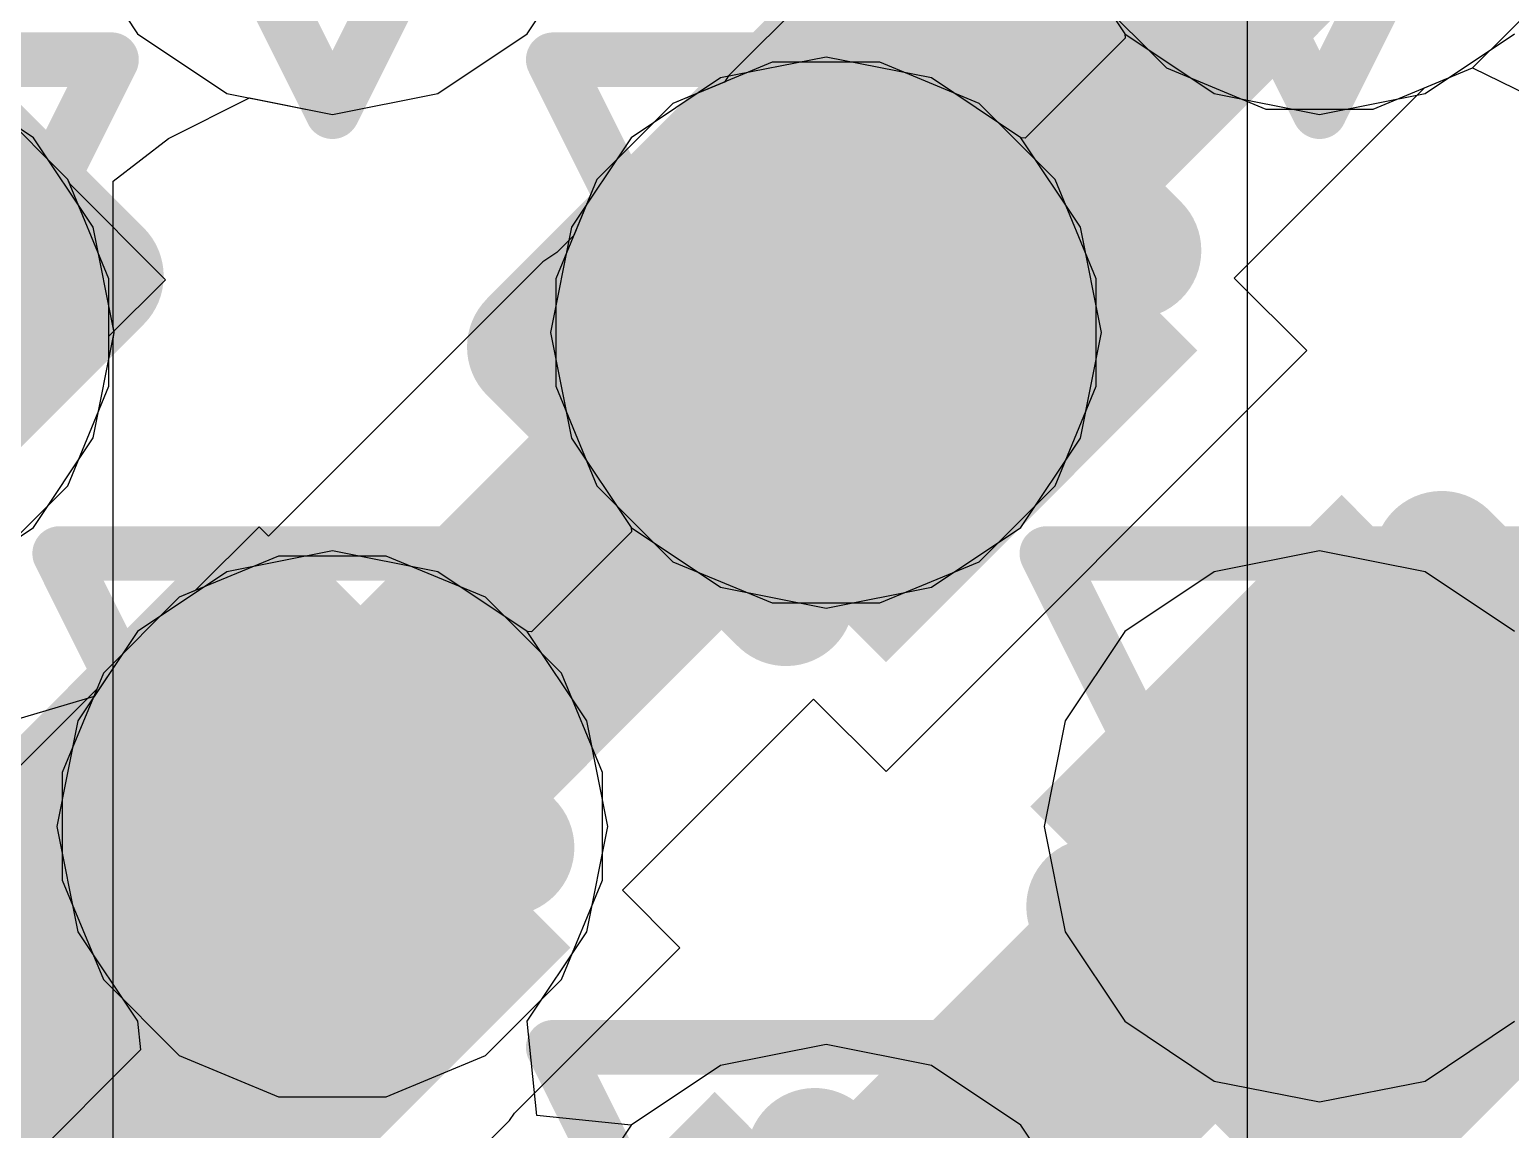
# Model space of a CAD drawing. Header units: inches. Extents: x -6 to 283, y -12 to 154.
# Drawn here: x 57.343 to 58.722, y 6.155 to 7.179 of the extents above; entities that cross this region are included whole.
import ezdxf

# ---------------------------------------------------------------- set-up
doc = ezdxf.new("R2010")
doc.units = ezdxf.units.IN
for name, color, linetype in [('Bottom Layer', 5, 'Continuous'), ('Bottom Overlay', 54, 'Continuous'), ('Bottom Paste', 16, 'Continuous'), ('Bottom Solder', 6, 'Continuous'), ('Drill Drawing', 1, 'Continuous'), ('GND-1', 16, 'Continuous'), ('GND-2', 90, 'Continuous'), ('GND-3', 216, 'Continuous'), ('GND-4', 54, 'Continuous'), ('PWR-1', 156, 'Continuous'), ('PWR-2', 130, 'Continuous'), ('Signal L1', 76, 'Continuous'), ('Signal L2', 6, 'Continuous'), ('Top Layer', 1, 'Continuous'), ('Top Paste', 8, 'Continuous'), ('Top Solder', 216, 'Continuous'), ('Via Holes', 16, 'Continuous')]:
    doc.layers.add(name, color=color, linetype=linetype)

# ---------------------------------------------------------------- blocks, each defined once
blk = doc.blocks.new('BGA_565_15_5_14_4__57')
at = {"layer": 'Top Layer'}
h = blk.add_hatch(color=1, dxfattribs=at)
edge = h.paths.add_edge_path()
edge.add_arc((-1.625, 4.225), 0.125, 0, 360)
h = blk.add_hatch(color=1, dxfattribs=at)
edge = h.paths.add_edge_path()
edge.add_arc((-1.625, 3.575), 0.125, 0, 360)
h = blk.add_hatch(color=1, dxfattribs=at)
edge = h.paths.add_edge_path()
edge.add_arc((-0.975, 3.575), 0.125, 0, 360)
at = {"layer": 'Top Paste'}
h = blk.add_hatch(color=8, dxfattribs=at)
edge = h.paths.add_edge_path()
edge.add_arc((-1.625, 4.225), 0.125, 0, 360)
h = blk.add_hatch(color=8, dxfattribs=at)
edge = h.paths.add_edge_path()
edge.add_arc((-1.625, 3.575), 0.125, 0, 360)
h = blk.add_hatch(color=8, dxfattribs=at)
edge = h.paths.add_edge_path()
edge.add_arc((-0.975, 3.575), 0.125, 0, 360)
at = {"layer": 'Top Solder'}
h = blk.add_hatch(color=216, dxfattribs=at)
edge = h.paths.add_edge_path()
edge.add_arc((-1.625, 4.225), 0.175, 0, 360)
h = blk.add_hatch(color=216, dxfattribs=at)
edge = h.paths.add_edge_path()
edge.add_arc((-1.625, 3.575), 0.175, 0, 360)
h = blk.add_hatch(color=216, dxfattribs=at)
edge = h.paths.add_edge_path()
edge.add_arc((-0.975, 3.575), 0.175, 0, 360)
blk = doc.blocks.new('CAP_0201_B_372')
at = {"layer": 'Bottom Layer'}
for points in [[(-0.45, 0.15), (-0.15, 0.15), (-0.15, -0.15), (-0.45, -0.15)], [(0.15, 0.15), (0.45, 0.15), (0.45, -0.15), (0.15, -0.15)]]:
    blk.add_hatch(color=5, dxfattribs=at).paths.add_polyline_path(points)
at = {"layer": 'Bottom Paste'}
for points in [[(-0.45, 0.15), (-0.15, 0.15), (-0.15, -0.15), (-0.45, -0.15)], [(0.15, 0.15), (0.45, 0.15), (0.45, -0.15), (0.15, -0.15)]]:
    blk.add_hatch(color=16, dxfattribs=at).paths.add_polyline_path(points)
at = {"layer": 'Bottom Solder'}
for points in [[(-0.505, 0.205), (-0.095, 0.205), (-0.095, -0.205), (-0.505, -0.205)], [(0.095, 0.205), (0.505, 0.205), (0.505, -0.205), (0.095, -0.205)]]:
    blk.add_hatch(color=6, dxfattribs=at).paths.add_polyline_path(points)
at = {"layer": 'Bottom Overlay'}
for points in [[(-0.5334, 0.2286, 0.127, 0.127, 0), (-0.2032, 0.2286, 0.127, 0.127, 0)], [(-0.5334, 0.2286, 0.127, 0.127, 0), (-0.5334, -0.2286, 0.127, 0.127, 0)], [(0.2032, 0.2286, 0.127, 0.127, 0), (0.5334, 0.2286, 0.127, 0.127, 0)], [(0.5334, 0.2286, 0.127, 0.127, 0), (0.5334, -0.2286, 0.127, 0.127, 0)], [(-0.5334, -0.2286, 0.127, 0.127, 0), (-0.2032, -0.2286, 0.127, 0.127, 0)], [(0.2032, -0.2286, 0.127, 0.127, 0), (0.5334, -0.2286, 0.127, 0.127, 0)]]:
    blk.add_lwpolyline(points, format="xyseb", dxfattribs=at)
for points in [[(-0.5651, 0.2286, 0.0635, 0.0635, 1), (-0.5016, 0.2286, 0.0635, 0.0635, 1)], [(-0.5651, 0.2286, 0.0635, 0.0635, 1), (-0.5016, 0.2286, 0.0635, 0.0635, 1)], [(-0.2349, 0.2286, 0.0635, 0.0635, 1), (-0.1714, 0.2286, 0.0635, 0.0635, 1)], [(0.1714, 0.2286, 0.0635, 0.0635, 1), (0.2349, 0.2286, 0.0635, 0.0635, 1)], [(0.5016, 0.2286, 0.0635, 0.0635, 1), (0.5651, 0.2286, 0.0635, 0.0635, 1)], [(0.5016, 0.2286, 0.0635, 0.0635, 1), (0.5651, 0.2286, 0.0635, 0.0635, 1)], [(-0.5651, -0.2286, 0.0635, 0.0635, 1), (-0.5016, -0.2286, 0.0635, 0.0635, 1)], [(-0.5651, -0.2286, 0.0635, 0.0635, 1), (-0.5016, -0.2286, 0.0635, 0.0635, 1)], [(-0.2349, -0.2286, 0.0635, 0.0635, 1), (-0.1714, -0.2286, 0.0635, 0.0635, 1)], [(0.1714, -0.2286, 0.0635, 0.0635, 1), (0.2349, -0.2286, 0.0635, 0.0635, 1)], [(0.5016, -0.2286, 0.0635, 0.0635, 1), (0.5651, -0.2286, 0.0635, 0.0635, 1)], [(0.5016, -0.2286, 0.0635, 0.0635, 1), (0.5651, -0.2286, 0.0635, 0.0635, 1)]]:
    blk.add_lwpolyline(points, format="xyseb", close=True, dxfattribs=at)
blk = doc.blocks.new('CAP_0201_B_373')
at = {"layer": 'Bottom Layer'}
for points in [[(-0.45, 0.15), (-0.15, 0.15), (-0.15, -0.15), (-0.45, -0.15)], [(0.15, 0.15), (0.45, 0.15), (0.45, -0.15), (0.15, -0.15)]]:
    blk.add_hatch(color=5, dxfattribs=at).paths.add_polyline_path(points)
at = {"layer": 'Bottom Paste'}
for points in [[(-0.45, 0.15), (-0.15, 0.15), (-0.15, -0.15), (-0.45, -0.15)], [(0.15, 0.15), (0.45, 0.15), (0.45, -0.15), (0.15, -0.15)]]:
    blk.add_hatch(color=16, dxfattribs=at).paths.add_polyline_path(points)
at = {"layer": 'Bottom Solder'}
for points in [[(-0.505, 0.205), (-0.095, 0.205), (-0.095, -0.205), (-0.505, -0.205)], [(0.095, 0.205), (0.505, 0.205), (0.505, -0.205), (0.095, -0.205)]]:
    blk.add_hatch(color=6, dxfattribs=at).paths.add_polyline_path(points)
at = {"layer": 'Bottom Overlay'}
for points in [[(-0.2032, 0.2286, 0.127, 0.127, 0), (-0.5334, 0.2286, 0.127, 0.127, 0)], [(-0.5334, 0.2286, 0.127, 0.127, 0), (-0.5334, -0.2286, 0.127, 0.127, 0)], [(0.5334, 0.2286, 0.127, 0.127, 0), (0.2032, 0.2286, 0.127, 0.127, 0)], [(0.5334, 0.2286, 0.127, 0.127, 0), (0.5334, -0.2286, 0.127, 0.127, 0)], [(-0.2032, -0.2286, 0.127, 0.127, 0), (-0.5334, -0.2286, 0.127, 0.127, 0)], [(0.5334, -0.2286, 0.127, 0.127, 0), (0.2032, -0.2286, 0.127, 0.127, 0)]]:
    blk.add_lwpolyline(points, format="xyseb", dxfattribs=at)
for points in [[(-0.5651, 0.2286, 0.0635, 0.0635, 1), (-0.5016, 0.2286, 0.0635, 0.0635, 1)], [(-0.5651, 0.2286, 0.0635, 0.0635, 1), (-0.5016, 0.2286, 0.0635, 0.0635, 1)], [(-0.2349, 0.2286, 0.0635, 0.0635, 1), (-0.1714, 0.2286, 0.0635, 0.0635, 1)], [(0.1714, 0.2286, 0.0635, 0.0635, 1), (0.2349, 0.2286, 0.0635, 0.0635, 1)], [(0.5016, 0.2286, 0.0635, 0.0635, 1), (0.5651, 0.2286, 0.0635, 0.0635, 1)], [(0.5016, 0.2286, 0.0635, 0.0635, 1), (0.5651, 0.2286, 0.0635, 0.0635, 1)], [(-0.5651, -0.2286, 0.0635, 0.0635, 1), (-0.5016, -0.2286, 0.0635, 0.0635, 1)], [(-0.5651, -0.2286, 0.0635, 0.0635, 1), (-0.5016, -0.2286, 0.0635, 0.0635, 1)], [(-0.2349, -0.2286, 0.0635, 0.0635, 1), (-0.1714, -0.2286, 0.0635, 0.0635, 1)], [(0.1714, -0.2286, 0.0635, 0.0635, 1), (0.2349, -0.2286, 0.0635, 0.0635, 1)], [(0.5016, -0.2286, 0.0635, 0.0635, 1), (0.5651, -0.2286, 0.0635, 0.0635, 1)], [(0.5016, -0.2286, 0.0635, 0.0635, 1), (0.5651, -0.2286, 0.0635, 0.0635, 1)]]:
    blk.add_lwpolyline(points, format="xyseb", close=True, dxfattribs=at)
blk = doc.blocks.new('CAP_0201_B_375')
at = {"layer": 'Bottom Layer'}
for points in [[(-0.45, 0.15), (-0.15, 0.15), (-0.15, -0.15), (-0.45, -0.15)], [(0.15, 0.15), (0.45, 0.15), (0.45, -0.15), (0.15, -0.15)]]:
    blk.add_hatch(color=5, dxfattribs=at).paths.add_polyline_path(points)
at = {"layer": 'Bottom Paste'}
for points in [[(-0.45, 0.15), (-0.15, 0.15), (-0.15, -0.15), (-0.45, -0.15)], [(0.15, 0.15), (0.45, 0.15), (0.45, -0.15), (0.15, -0.15)]]:
    blk.add_hatch(color=16, dxfattribs=at).paths.add_polyline_path(points)
at = {"layer": 'Bottom Solder'}
for points in [[(-0.505, 0.205), (-0.095, 0.205), (-0.095, -0.205), (-0.505, -0.205)], [(0.095, 0.205), (0.505, 0.205), (0.505, -0.205), (0.095, -0.205)]]:
    blk.add_hatch(color=6, dxfattribs=at).paths.add_polyline_path(points)
at = {"layer": 'Bottom Overlay'}
for points in [[(-0.2032, 0.2286, 0.127, 0.127, 0), (-0.5334, 0.2286, 0.127, 0.127, 0)], [(-0.5334, 0.2286, 0.127, 0.127, 0), (-0.5334, -0.2286, 0.127, 0.127, 0)], [(0.5334, 0.2286, 0.127, 0.127, 0), (0.2032, 0.2286, 0.127, 0.127, 0)], [(0.5334, 0.2286, 0.127, 0.127, 0), (0.5334, -0.2286, 0.127, 0.127, 0)], [(-0.2032, -0.2286, 0.127, 0.127, 0), (-0.5334, -0.2286, 0.127, 0.127, 0)], [(0.5334, -0.2286, 0.127, 0.127, 0), (0.2032, -0.2286, 0.127, 0.127, 0)]]:
    blk.add_lwpolyline(points, format="xyseb", dxfattribs=at)
for points in [[(-0.5651, 0.2286, 0.0635, 0.0635, 1), (-0.5016, 0.2286, 0.0635, 0.0635, 1)], [(-0.5651, 0.2286, 0.0635, 0.0635, 1), (-0.5016, 0.2286, 0.0635, 0.0635, 1)], [(-0.2349, 0.2286, 0.0635, 0.0635, 1), (-0.1714, 0.2286, 0.0635, 0.0635, 1)], [(0.1714, 0.2286, 0.0635, 0.0635, 1), (0.2349, 0.2286, 0.0635, 0.0635, 1)], [(0.5016, 0.2286, 0.0635, 0.0635, 1), (0.5651, 0.2286, 0.0635, 0.0635, 1)], [(0.5016, 0.2286, 0.0635, 0.0635, 1), (0.5651, 0.2286, 0.0635, 0.0635, 1)], [(-0.5651, -0.2286, 0.0635, 0.0635, 1), (-0.5016, -0.2286, 0.0635, 0.0635, 1)], [(-0.5651, -0.2286, 0.0635, 0.0635, 1), (-0.5016, -0.2286, 0.0635, 0.0635, 1)], [(-0.2349, -0.2286, 0.0635, 0.0635, 1), (-0.1714, -0.2286, 0.0635, 0.0635, 1)], [(0.1714, -0.2286, 0.0635, 0.0635, 1), (0.2349, -0.2286, 0.0635, 0.0635, 1)], [(0.5016, -0.2286, 0.0635, 0.0635, 1), (0.5651, -0.2286, 0.0635, 0.0635, 1)], [(0.5016, -0.2286, 0.0635, 0.0635, 1), (0.5651, -0.2286, 0.0635, 0.0635, 1)]]:
    blk.add_lwpolyline(points, format="xyseb", close=True, dxfattribs=at)

msp = doc.modelspace()

# ---------------------------------------------------------------- hatches: boundary and pattern name
at = {"layer": 'Bottom Layer'}
h = msp.add_hatch(color=5, dxfattribs=at)
edge = h.paths.add_edge_path()
edge.add_arc((58.0848, 6.8971), 0.15, 0, 360)
h = msp.add_hatch(color=5, dxfattribs=at)
edge = h.paths.add_edge_path()
edge.add_arc((57.6252, 6.4375), 0.15, 0, 360)
h = msp.add_hatch(color=5, dxfattribs=at)
edge = h.paths.add_edge_path()
edge.add_arc((58.5444, 6.4375), 0.15, 0, 360)
at = {"layer": 'GND-1'}
h = msp.add_hatch(color=16, dxfattribs=at)
edge = h.paths.add_edge_path()
edge.add_arc((58.0848, 6.8971), 0.15, 0, 360)
h = msp.add_hatch(color=16, dxfattribs=at)
edge = h.paths.add_edge_path()
edge.add_arc((57.6252, 6.4375), 0.15, 0, 360)
h = msp.add_hatch(color=16, dxfattribs=at)
edge = h.paths.add_edge_path()
edge.add_arc((58.5444, 6.4375), 0.15, 0, 360)
at = {"layer": 'GND-2'}
h = msp.add_hatch(color=90, dxfattribs=at)
edge = h.paths.add_edge_path()
edge.add_arc((58.0848, 6.8971), 0.15, 0, 360)
h = msp.add_hatch(color=90, dxfattribs=at)
edge = h.paths.add_edge_path()
edge.add_arc((57.6252, 6.4375), 0.15, 0, 360)
h = msp.add_hatch(color=90, dxfattribs=at)
edge = h.paths.add_edge_path()
edge.add_arc((58.5444, 6.4375), 0.15, 0, 360)
at = {"layer": 'GND-3'}
h = msp.add_hatch(color=216, dxfattribs=at)
edge = h.paths.add_edge_path()
edge.add_arc((58.0848, 6.8971), 0.15, 0, 360)
h = msp.add_hatch(color=216, dxfattribs=at)
edge = h.paths.add_edge_path()
edge.add_arc((57.6252, 6.4375), 0.15, 0, 360)
h = msp.add_hatch(color=216, dxfattribs=at)
edge = h.paths.add_edge_path()
edge.add_arc((58.5444, 6.4375), 0.15, 0, 360)
at = {"layer": 'GND-4'}
h = msp.add_hatch(color=54, dxfattribs=at)
edge = h.paths.add_edge_path()
edge.add_arc((58.0848, 6.8971), 0.15, 0, 360)
h = msp.add_hatch(color=54, dxfattribs=at)
edge = h.paths.add_edge_path()
edge.add_arc((57.6252, 6.4375), 0.15, 0, 360)
h = msp.add_hatch(color=54, dxfattribs=at)
edge = h.paths.add_edge_path()
edge.add_arc((58.5444, 6.4375), 0.15, 0, 360)
at = {"layer": 'PWR-1'}
h = msp.add_hatch(color=156, dxfattribs=at)
edge = h.paths.add_edge_path()
edge.add_arc((58.0848, 6.8971), 0.15, 0, 360)
h = msp.add_hatch(color=156, dxfattribs=at)
edge = h.paths.add_edge_path()
edge.add_arc((57.6252, 6.4375), 0.15, 0, 360)
h = msp.add_hatch(color=156, dxfattribs=at)
edge = h.paths.add_edge_path()
edge.add_arc((58.5444, 6.4375), 0.15, 0, 360)
at = {"layer": 'PWR-2'}
h = msp.add_hatch(color=130, dxfattribs=at)
edge = h.paths.add_edge_path()
edge.add_arc((58.0848, 6.8971), 0.15, 0, 360)
h = msp.add_hatch(color=130, dxfattribs=at)
edge = h.paths.add_edge_path()
edge.add_arc((57.6252, 6.4375), 0.15, 0, 360)
h = msp.add_hatch(color=130, dxfattribs=at)
edge = h.paths.add_edge_path()
edge.add_arc((58.5444, 6.4375), 0.15, 0, 360)
at = {"layer": 'Signal L1'}
h = msp.add_hatch(color=76, dxfattribs=at)
edge = h.paths.add_edge_path()
edge.add_arc((58.0848, 6.8971), 0.15, 0, 360)
h = msp.add_hatch(color=76, dxfattribs=at)
edge = h.paths.add_edge_path()
edge.add_arc((57.6252, 6.4375), 0.15, 0, 360)
h = msp.add_hatch(color=76, dxfattribs=at)
edge = h.paths.add_edge_path()
edge.add_arc((58.5444, 6.4375), 0.15, 0, 360)
at = {"layer": 'Signal L2'}
h = msp.add_hatch(color=6, dxfattribs=at)
edge = h.paths.add_edge_path()
edge.add_arc((58.0848, 6.8971), 0.15, 0, 360)
h = msp.add_hatch(color=6, dxfattribs=at)
edge = h.paths.add_edge_path()
edge.add_arc((57.6252, 6.4375), 0.15, 0, 360)
h = msp.add_hatch(color=6, dxfattribs=at)
edge = h.paths.add_edge_path()
edge.add_arc((58.5444, 6.4375), 0.15, 0, 360)
at = {"layer": 'Top Layer'}
h = msp.add_hatch(color=1, dxfattribs=at)
edge = h.paths.add_edge_path()
edge.add_arc((58.0848, 6.8971), 0.15, 0, 360)
h = msp.add_hatch(color=1, dxfattribs=at)
edge = h.paths.add_edge_path()
edge.add_arc((57.6252, 6.4375), 0.15, 0, 360)
h = msp.add_hatch(color=1, dxfattribs=at)
edge = h.paths.add_edge_path()
edge.add_arc((58.5444, 6.4375), 0.15, 0, 360)
at = {"layer": 'Via Holes'}
h = msp.add_hatch(color=7, dxfattribs=at)
edge = h.paths.add_edge_path()
edge.add_arc((58.0848, 6.8971), 0.075, 0, 360)
h = msp.add_hatch(color=7, dxfattribs=at)
edge = h.paths.add_edge_path()
edge.add_arc((57.6252, 6.4375), 0.075, 0, 360)
h = msp.add_hatch(color=7, dxfattribs=at)
edge = h.paths.add_edge_path()
edge.add_arc((58.5444, 6.4375), 0.075, 0, 360)

# ---------------------------------------------------------------- linework, layer by layer
at = {"layer": 'Bottom Layer'}
for p, q in [((58.1694, 7.3113), (57.994, 7.136)), ((58.6422, 7.1249), (58.6869, 7.1434)), ((58.6869, 7.1434), (58.7713, 7.1021)), ((57.9902, 7.1303), (57.9423, 7.1104)), ((57.994, 7.136), (57.9902, 7.1303)), ((58.465, 6.9477), (58.6422, 7.1249)), ((57.3788, 7.0396), (57.3081, 7.1104)), ((57.9423, 7.1104), (57.8715, 7.0396)), ((57.3806, 7.0354), (57.3788, 7.0396)), ((57.4697, 6.9463), (57.3806, 7.0354)), ((57.8715, 7.0396), (57.8499, 6.9876)), ((57.8499, 6.9876), (57.834, 6.9717)), ((57.834, 6.9717), (57.8211, 6.9631)), ((57.8211, 6.9631), (57.5657, 6.7076)), ((57.4171, 6.8937), (57.4697, 6.9463)), ((58.5324, 6.8803), (58.465, 6.9477)), ((57.4171, 6.8471), (57.4171, 6.8937)), ((58.1407, 6.4886), (58.5324, 6.8803)), ((57.3788, 6.7546), (57.4171, 6.8471)), ((57.3081, 6.6838), (57.3788, 6.7546)), ((57.5569, 6.7164), (57.4975, 6.6569)), ((57.5657, 6.7076), (57.5569, 6.7164)), ((57.4826, 6.6508), (57.4119, 6.58)), ((57.4975, 6.6569), (57.4826, 6.6508)), ((57.4119, 6.58), (57.4057, 6.5652)), ((57.4057, 6.5652), (57.1652, 6.3246)), ((57.8953, 6.378), (58.0733, 6.556)), ((58.0733, 6.556), (58.1407, 6.4886)), ((57.9486, 6.3246), (57.8953, 6.378)), ((57.7947, 6.1707), (57.9486, 6.3246)), ((57.7653, 6.1389), (57.79, 6.1637)), ((57.79, 6.1637), (57.7947, 6.1707))]:
    msp.add_line(p, q, dxfattribs=at)
for points in [[(58.1589, 6.9712, 0.2032, 0.2032, 0), (59.004, 7.8164, 0.2032, 0.2032, 0)], [(58.1589, 6.8622, 0.2032, 0.2032, 0), (58.1589, 6.9712, 0.2032, 0.2032, 0)], [(57.9902, 6.7983, 0.2032, 0.2032, 0), (58.0869, 6.895, 0.2032, 0.2032, 0)], [(57.6252, 6.4375, 0.2032, 0.2032, 0), (57.986, 6.7983, 0.2032, 0.2032, 0)], [(57.986, 6.7983, 0.2032, 0.2032, 0), (57.9902, 6.7983, 0.2032, 0.2032, 0)], [(57.6004, 6.3038, 0.2032, 0.2032, 0), (57.6252, 6.3285, 0.2032, 0.2032, 0)]]:
    msp.add_lwpolyline(points, format="xyseb", dxfattribs=at)
for points in [[(58.1081, 6.9712, 0.1016, 0.1016, 1), (58.2097, 6.9712, 0.1016, 0.1016, 1)], [(58.1081, 6.9712, 0.1016, 0.1016, 1), (58.2097, 6.9712, 0.1016, 0.1016, 1)], [(58.0361, 6.895, 0.1016, 0.1016, 1), (58.1377, 6.895, 0.1016, 0.1016, 1)], [(58.1081, 6.8622, 0.1016, 0.1016, 1), (58.2097, 6.8622, 0.1016, 0.1016, 1)], [(57.9352, 6.7983, 0.1016, 0.1016, 1), (58.0368, 6.7983, 0.1016, 0.1016, 1)], [(57.9352, 6.7983, 0.1016, 0.1016, 1), (58.0368, 6.7983, 0.1016, 0.1016, 1)], [(57.9394, 6.7983, 0.1016, 0.1016, 1), (58.041, 6.7983, 0.1016, 0.1016, 1)], [(57.9394, 6.7983, 0.1016, 0.1016, 1), (58.041, 6.7983, 0.1016, 0.1016, 1)], [(57.5744, 6.4375, 0.1016, 0.1016, 1), (57.676, 6.4375, 0.1016, 0.1016, 1)], [(57.5744, 6.3285, 0.1016, 0.1016, 1), (57.676, 6.3285, 0.1016, 0.1016, 1)], [(57.5496, 6.3038, 0.1016, 0.1016, 1), (57.6512, 6.3038, 0.1016, 0.1016, 1)]]:
    msp.add_lwpolyline(points, format="xyseb", close=True, dxfattribs=at)
at = {"layer": 'Drill Drawing'}
for points in [[(57.3712, 7.6107, 0.0508, 0.0508, 0), (57.6252, 7.1027, 0.0508, 0.0508, 0)], [(57.6252, 7.1027, 0.0508, 0.0508, 0), (57.8792, 7.6107, 0.0508, 0.0508, 0)], [(58.2904, 7.6107, 0.0508, 0.0508, 0), (58.5444, 7.1027, 0.0508, 0.0508, 0)], [(58.5444, 7.1027, 0.0508, 0.0508, 0), (58.7984, 7.6107, 0.0508, 0.0508, 0)], [(56.9115, 7.1511, 0.0508, 0.0508, 0), (57.4195, 7.1511, 0.0508, 0.0508, 0)], [(57.1655, 6.6431, 0.0508, 0.0508, 0), (57.4195, 7.1511, 0.0508, 0.0508, 0)], [(57.8308, 7.1511, 0.0508, 0.0508, 0), (58.3388, 7.1511, 0.0508, 0.0508, 0)], [(57.8308, 7.1511, 0.0508, 0.0508, 0), (58.0848, 6.6431, 0.0508, 0.0508, 0)], [(58.0848, 6.6431, 0.0508, 0.0508, 0), (58.3388, 7.1511, 0.0508, 0.0508, 0)], [(57.3712, 6.6915, 0.0508, 0.0508, 0), (57.8792, 6.6915, 0.0508, 0.0508, 0)], [(57.3712, 6.6915, 0.0508, 0.0508, 0), (57.6252, 6.1835, 0.0508, 0.0508, 0)], [(57.6252, 6.1835, 0.0508, 0.0508, 0), (57.8792, 6.6915, 0.0508, 0.0508, 0)], [(58.2904, 6.6915, 0.0508, 0.0508, 0), (58.7984, 6.6915, 0.0508, 0.0508, 0)], [(58.2904, 6.6915, 0.0508, 0.0508, 0), (58.5444, 6.1835, 0.0508, 0.0508, 0)], [(58.5444, 6.1835, 0.0508, 0.0508, 0), (58.7984, 6.6915, 0.0508, 0.0508, 0)], [(57.8308, 6.2319, 0.0508, 0.0508, 0), (58.3388, 6.2319, 0.0508, 0.0508, 0)], [(57.8308, 6.2319, 0.0508, 0.0508, 0), (58.0848, 5.7239, 0.0508, 0.0508, 0)], [(58.0848, 5.7239, 0.0508, 0.0508, 0), (58.3388, 6.2319, 0.0508, 0.0508, 0)]]:
    msp.add_lwpolyline(points, format="xyseb", dxfattribs=at)
for points in [[(57.4068, 7.1511, 0.0254, 0.0254, 1), (57.4322, 7.1511, 0.0254, 0.0254, 1)], [(57.4068, 7.1511, 0.0254, 0.0254, 1), (57.4322, 7.1511, 0.0254, 0.0254, 1)], [(57.8181, 7.1511, 0.0254, 0.0254, 1), (57.8435, 7.1511, 0.0254, 0.0254, 1)], [(57.8181, 7.1511, 0.0254, 0.0254, 1), (57.8435, 7.1511, 0.0254, 0.0254, 1)], [(58.3261, 7.1511, 0.0254, 0.0254, 1), (58.3515, 7.1511, 0.0254, 0.0254, 1)], [(58.3261, 7.1511, 0.0254, 0.0254, 1), (58.3515, 7.1511, 0.0254, 0.0254, 1)], [(57.6125, 7.1027, 0.0254, 0.0254, 1), (57.6379, 7.1027, 0.0254, 0.0254, 1)], [(57.6125, 7.1027, 0.0254, 0.0254, 1), (57.6379, 7.1027, 0.0254, 0.0254, 1)], [(58.5317, 7.1027, 0.0254, 0.0254, 1), (58.5571, 7.1027, 0.0254, 0.0254, 1)], [(58.5317, 7.1027, 0.0254, 0.0254, 1), (58.5571, 7.1027, 0.0254, 0.0254, 1)], [(57.3585, 6.6915, 0.0254, 0.0254, 1), (57.3839, 6.6915, 0.0254, 0.0254, 1)], [(57.3585, 6.6915, 0.0254, 0.0254, 1), (57.3839, 6.6915, 0.0254, 0.0254, 1)], [(57.8665, 6.6915, 0.0254, 0.0254, 1), (57.8919, 6.6915, 0.0254, 0.0254, 1)], [(57.8665, 6.6915, 0.0254, 0.0254, 1), (57.8919, 6.6915, 0.0254, 0.0254, 1)], [(58.2777, 6.6915, 0.0254, 0.0254, 1), (58.3031, 6.6915, 0.0254, 0.0254, 1)], [(58.2777, 6.6915, 0.0254, 0.0254, 1), (58.3031, 6.6915, 0.0254, 0.0254, 1)], [(58.0721, 6.6431, 0.0254, 0.0254, 1), (58.0975, 6.6431, 0.0254, 0.0254, 1)], [(58.0721, 6.6431, 0.0254, 0.0254, 1), (58.0975, 6.6431, 0.0254, 0.0254, 1)], [(57.8181, 6.2319, 0.0254, 0.0254, 1), (57.8435, 6.2319, 0.0254, 0.0254, 1)], [(57.8181, 6.2319, 0.0254, 0.0254, 1), (57.8435, 6.2319, 0.0254, 0.0254, 1)], [(58.3261, 6.2319, 0.0254, 0.0254, 1), (58.3515, 6.2319, 0.0254, 0.0254, 1)], [(58.3261, 6.2319, 0.0254, 0.0254, 1), (58.3515, 6.2319, 0.0254, 0.0254, 1)], [(57.6125, 6.1835, 0.0254, 0.0254, 1), (57.6379, 6.1835, 0.0254, 0.0254, 1)], [(57.6125, 6.1835, 0.0254, 0.0254, 1), (57.6379, 6.1835, 0.0254, 0.0254, 1)], [(58.5317, 6.1835, 0.0254, 0.0254, 1), (58.5571, 6.1835, 0.0254, 0.0254, 1)], [(58.5317, 6.1835, 0.0254, 0.0254, 1), (58.5571, 6.1835, 0.0254, 0.0254, 1)]]:
    msp.add_lwpolyline(points, format="xyseb", close=True, dxfattribs=at)
at = {"layer": 'GND-1'}
for p, q in [((58.3311, 7.2142), (58.4019, 7.1434)), ((58.6869, 7.1434), (58.7577, 7.2142)), ((58.0347, 7.1487), (57.9423, 7.1104)), ((58.1348, 7.1487), (58.0347, 7.1487)), ((58.2273, 7.1104), (58.1348, 7.1487)), ((58.4019, 7.1434), (58.4943, 7.1051)), ((58.5944, 7.1051), (58.6869, 7.1434)), ((57.3788, 7.0396), (57.3081, 7.1104)), ((57.9423, 7.1104), (57.8715, 7.0396)), ((58.2981, 7.0396), (58.2273, 7.1104)), ((58.4943, 7.1051), (58.5944, 7.1051)), ((57.4171, 6.9472), (57.3788, 7.0396)), ((57.8715, 7.0396), (57.8332, 6.9472)), ((58.3364, 6.9472), (58.2981, 7.0396)), ((57.4171, 6.8471), (57.4171, 6.9472)), ((57.8332, 6.9472), (57.8332, 6.8471)), ((58.3364, 6.8471), (58.3364, 6.9472)), ((57.3788, 6.7546), (57.4171, 6.8471)), ((57.8332, 6.8471), (57.8715, 6.7546)), ((58.2981, 6.7546), (58.3364, 6.8471)), ((57.3081, 6.6838), (57.3788, 6.7546)), ((57.8715, 6.7546), (57.9423, 6.6838)), ((58.2273, 6.6838), (58.2981, 6.7546)), ((57.5751, 6.6891), (57.4826, 6.6508)), ((57.6752, 6.6891), (57.5751, 6.6891)), ((57.7677, 6.6508), (57.6752, 6.6891)), ((57.9423, 6.6838), (58.0347, 6.6455)), ((58.1348, 6.6455), (58.2273, 6.6838)), ((57.4826, 6.6508), (57.4119, 6.58)), ((57.8385, 6.58), (57.7677, 6.6508)), ((58.0347, 6.6455), (58.1348, 6.6455)), ((57.4119, 6.58), (57.3736, 6.4875)), ((57.8768, 6.4875), (57.8385, 6.58)), ((57.3736, 6.4875), (57.3736, 6.3875)), ((57.8768, 6.3875), (57.8768, 6.4875)), ((57.3736, 6.3875), (57.4119, 6.295)), ((57.8385, 6.295), (57.8768, 6.3875)), ((57.4119, 6.295), (57.4826, 6.2242)), ((57.7677, 6.2242), (57.8385, 6.295)), ((57.4826, 6.2242), (57.5751, 6.1859)), ((57.6752, 6.1859), (57.7677, 6.2242)), ((57.5751, 6.1859), (57.6752, 6.1859))]:
    msp.add_line(p, q, dxfattribs=at)
at = {"layer": 'GND-2'}
for p, q in [((58.3311, 7.2142), (58.4019, 7.1434)), ((58.6869, 7.1434), (58.7577, 7.2142)), ((58.0347, 7.1487), (57.9423, 7.1104)), ((58.1348, 7.1487), (58.0347, 7.1487)), ((58.2273, 7.1104), (58.1348, 7.1487)), ((58.4019, 7.1434), (58.4943, 7.1051)), ((58.5944, 7.1051), (58.6869, 7.1434)), ((57.3788, 7.0396), (57.3081, 7.1104)), ((57.9423, 7.1104), (57.8715, 7.0396)), ((58.2981, 7.0396), (58.2273, 7.1104)), ((58.4943, 7.1051), (58.5944, 7.1051)), ((57.4171, 6.9472), (57.3788, 7.0396)), ((57.8715, 7.0396), (57.8332, 6.9472)), ((58.3364, 6.9472), (58.2981, 7.0396)), ((57.4171, 6.8471), (57.4171, 6.9472)), ((57.8332, 6.9472), (57.8332, 6.8471)), ((58.3364, 6.8471), (58.3364, 6.9472)), ((57.3788, 6.7546), (57.4171, 6.8471)), ((57.8332, 6.8471), (57.8715, 6.7546)), ((58.2981, 6.7546), (58.3364, 6.8471)), ((57.3081, 6.6838), (57.3788, 6.7546)), ((57.8715, 6.7546), (57.9423, 6.6838)), ((58.2273, 6.6838), (58.2981, 6.7546)), ((57.5751, 6.6891), (57.4826, 6.6508)), ((57.6752, 6.6891), (57.5751, 6.6891)), ((57.7677, 6.6508), (57.6752, 6.6891)), ((57.9423, 6.6838), (58.0347, 6.6455)), ((58.1348, 6.6455), (58.2273, 6.6838)), ((57.4826, 6.6508), (57.4119, 6.58)), ((57.8385, 6.58), (57.7677, 6.6508)), ((58.0347, 6.6455), (58.1348, 6.6455)), ((57.4119, 6.58), (57.3736, 6.4875)), ((57.8768, 6.4875), (57.8385, 6.58)), ((57.3736, 6.4875), (57.3736, 6.3875)), ((57.8768, 6.3875), (57.8768, 6.4875)), ((57.3736, 6.3875), (57.4119, 6.295)), ((57.8385, 6.295), (57.8768, 6.3875)), ((57.4119, 6.295), (57.4826, 6.2242)), ((57.7677, 6.2242), (57.8385, 6.295)), ((57.4826, 6.2242), (57.5751, 6.1859)), ((57.6752, 6.1859), (57.7677, 6.2242)), ((57.5751, 6.1859), (57.6752, 6.1859))]:
    msp.add_line(p, q, dxfattribs=at)
at = {"layer": 'GND-3'}
for p, q in [((58.3311, 7.2142), (58.4019, 7.1434)), ((58.6869, 7.1434), (58.7577, 7.2142)), ((58.0347, 7.1487), (57.9423, 7.1104)), ((58.1348, 7.1487), (58.0347, 7.1487)), ((58.2273, 7.1104), (58.1348, 7.1487)), ((58.4019, 7.1434), (58.4943, 7.1051)), ((58.5944, 7.1051), (58.6869, 7.1434)), ((57.3788, 7.0396), (57.3081, 7.1104)), ((57.9423, 7.1104), (57.8715, 7.0396)), ((58.2981, 7.0396), (58.2273, 7.1104)), ((58.4943, 7.1051), (58.5944, 7.1051)), ((57.4171, 6.9472), (57.3788, 7.0396)), ((57.8715, 7.0396), (57.8332, 6.9472)), ((58.3364, 6.9472), (58.2981, 7.0396)), ((57.4171, 6.8471), (57.4171, 6.9472)), ((57.8332, 6.9472), (57.8332, 6.8471)), ((58.3364, 6.8471), (58.3364, 6.9472)), ((57.3788, 6.7546), (57.4171, 6.8471)), ((57.8332, 6.8471), (57.8715, 6.7546)), ((58.2981, 6.7546), (58.3364, 6.8471)), ((57.3081, 6.6838), (57.3788, 6.7546)), ((57.8715, 6.7546), (57.9423, 6.6838)), ((58.2273, 6.6838), (58.2981, 6.7546)), ((57.5751, 6.6891), (57.4826, 6.6508)), ((57.6752, 6.6891), (57.5751, 6.6891)), ((57.7677, 6.6508), (57.6752, 6.6891)), ((57.9423, 6.6838), (58.0347, 6.6455)), ((58.1348, 6.6455), (58.2273, 6.6838)), ((57.4826, 6.6508), (57.4119, 6.58)), ((57.8385, 6.58), (57.7677, 6.6508)), ((58.0347, 6.6455), (58.1348, 6.6455)), ((57.4119, 6.58), (57.3736, 6.4875)), ((57.8768, 6.4875), (57.8385, 6.58)), ((57.3736, 6.4875), (57.3736, 6.3875)), ((57.8768, 6.3875), (57.8768, 6.4875)), ((57.3736, 6.3875), (57.4119, 6.295)), ((57.8385, 6.295), (57.8768, 6.3875)), ((57.4119, 6.295), (57.4826, 6.2242)), ((57.7677, 6.2242), (57.8385, 6.295)), ((57.4826, 6.2242), (57.5751, 6.1859)), ((57.6752, 6.1859), (57.7677, 6.2242)), ((57.5751, 6.1859), (57.6752, 6.1859))]:
    msp.add_line(p, q, dxfattribs=at)
at = {"layer": 'GND-4'}
for p, q in [((58.3311, 7.2142), (58.4019, 7.1434)), ((58.6869, 7.1434), (58.7577, 7.2142)), ((58.0347, 7.1487), (57.9423, 7.1104)), ((58.1348, 7.1487), (58.0347, 7.1487)), ((58.2273, 7.1104), (58.1348, 7.1487)), ((58.4019, 7.1434), (58.4943, 7.1051)), ((58.5944, 7.1051), (58.6869, 7.1434)), ((57.3788, 7.0396), (57.3081, 7.1104)), ((57.9423, 7.1104), (57.8715, 7.0396)), ((58.2981, 7.0396), (58.2273, 7.1104)), ((58.4943, 7.1051), (58.5944, 7.1051)), ((57.4171, 6.9472), (57.3788, 7.0396)), ((57.8715, 7.0396), (57.8332, 6.9472)), ((58.3364, 6.9472), (58.2981, 7.0396)), ((57.4171, 6.8471), (57.4171, 6.9472)), ((57.8332, 6.9472), (57.8332, 6.8471)), ((58.3364, 6.8471), (58.3364, 6.9472)), ((57.3788, 6.7546), (57.4171, 6.8471)), ((57.8332, 6.8471), (57.8715, 6.7546)), ((58.2981, 6.7546), (58.3364, 6.8471)), ((57.3081, 6.6838), (57.3788, 6.7546)), ((57.8715, 6.7546), (57.9423, 6.6838)), ((58.2273, 6.6838), (58.2981, 6.7546)), ((57.5751, 6.6891), (57.4826, 6.6508)), ((57.6752, 6.6891), (57.5751, 6.6891)), ((57.7677, 6.6508), (57.6752, 6.6891)), ((57.9423, 6.6838), (58.0347, 6.6455)), ((58.1348, 6.6455), (58.2273, 6.6838)), ((57.4826, 6.6508), (57.4119, 6.58)), ((57.8385, 6.58), (57.7677, 6.6508)), ((58.0347, 6.6455), (58.1348, 6.6455)), ((57.4119, 6.58), (57.3736, 6.4875)), ((57.8768, 6.4875), (57.8385, 6.58)), ((57.3736, 6.4875), (57.3736, 6.3875)), ((57.8768, 6.3875), (57.8768, 6.4875)), ((57.3736, 6.3875), (57.4119, 6.295)), ((57.8385, 6.295), (57.8768, 6.3875)), ((57.4119, 6.295), (57.4826, 6.2242)), ((57.7677, 6.2242), (57.8385, 6.295)), ((57.4826, 6.2242), (57.5751, 6.1859)), ((57.6752, 6.1859), (57.7677, 6.2242)), ((57.5751, 6.1859), (57.6752, 6.1859))]:
    msp.add_line(p, q, dxfattribs=at)
at = {"layer": 'PWR-1'}
for p, q in [((57.8065, 7.1753), (57.8622, 7.2586)), ((57.7233, 7.1197), (57.8065, 7.1753)), ((57.4727, 7.0778), (57.5479, 7.1156)), ((57.5479, 7.1156), (57.6252, 7.1002)), ((57.6252, 7.1002), (57.7233, 7.1197)), ((57.4209, 7.0379), (57.4727, 7.0778)), ((57.4209, 6.9032), (57.4209, 7.0379)), ((57.4221, 6.8971), (57.4209, 6.9032)), ((57.4209, 6.8911), (57.4221, 6.8971)), ((57.4209, 5.9204), (57.4209, 6.8911)), ((58.5444, 6.694), (58.4462, 6.6745)), ((58.6426, 6.6745), (58.5444, 6.694)), ((58.4462, 6.6745), (58.363, 6.6189)), ((58.7258, 6.6189), (58.6426, 6.6745)), ((58.363, 6.6189), (58.3074, 6.5357)), ((58.3074, 6.5357), (58.2879, 6.4375)), ((58.2879, 6.4375), (58.3074, 6.3393)), ((58.3074, 6.3393), (58.363, 6.2561)), ((58.363, 6.2561), (58.4462, 6.2005)), ((58.6426, 6.2005), (58.7258, 6.2561)), ((58.0848, 6.2344), (57.9866, 6.2149)), ((58.1829, 6.2149), (58.0848, 6.2344)), ((57.9866, 6.2149), (57.9034, 6.1593)), ((58.2662, 6.1593), (58.1829, 6.2149)), ((58.4462, 6.2005), (58.5444, 6.181)), ((58.5444, 6.181), (58.6426, 6.2005)), ((57.9034, 6.1593), (57.8478, 6.076)), ((58.3218, 6.076), (58.2662, 6.1593))]:
    msp.add_line(p, q, dxfattribs=at)
at = {"layer": 'PWR-2'}
for p, q in [((57.3882, 7.2586), (57.4438, 7.1753)), ((57.8065, 7.1753), (57.8622, 7.2586)), ((58.3074, 7.2586), (58.363, 7.1753)), ((57.4438, 7.1753), (57.527, 7.1197)), ((57.7233, 7.1197), (57.8065, 7.1753)), ((58.363, 7.1753), (58.4462, 7.1197)), ((58.6426, 7.1197), (58.7258, 7.1753)), ((58.0848, 7.1536), (57.9866, 7.1341)), ((58.1829, 7.1341), (58.0848, 7.1536)), ((57.9866, 7.1341), (57.9034, 7.0785)), ((58.2662, 7.0785), (58.1829, 7.1341)), ((57.527, 7.1197), (57.6252, 7.1002)), ((57.6252, 7.1002), (57.7233, 7.1197)), ((58.4462, 7.1197), (58.5444, 7.1002)), ((58.5444, 7.1002), (58.6426, 7.1197)), ((57.9034, 7.0785), (57.8478, 6.9953)), ((58.3218, 6.9953), (58.2662, 7.0785)), ((57.8478, 6.9953), (57.8282, 6.8971)), ((58.3413, 6.8971), (58.3218, 6.9953)), ((57.8282, 6.8971), (57.8478, 6.7989)), ((58.3218, 6.7989), (58.3413, 6.8971)), ((57.8478, 6.7989), (57.9034, 6.7157)), ((58.2662, 6.7157), (58.3218, 6.7989)), ((57.9034, 6.7157), (57.9866, 6.6601)), ((58.1829, 6.6601), (58.2662, 6.7157)), ((57.6252, 6.694), (57.527, 6.6745)), ((57.7233, 6.6745), (57.6252, 6.694)), ((58.5444, 6.694), (58.4462, 6.6745)), ((58.6426, 6.6745), (58.5444, 6.694)), ((57.527, 6.6745), (57.4438, 6.6189)), ((57.8065, 6.6189), (57.7233, 6.6745)), ((58.4462, 6.6745), (58.363, 6.6189)), ((58.7258, 6.6189), (58.6426, 6.6745)), ((57.9866, 6.6601), (58.0848, 6.6406)), ((58.0848, 6.6406), (58.1829, 6.6601)), ((57.4438, 6.6189), (57.4034, 6.5584)), ((57.8622, 6.5357), (57.8065, 6.6189)), ((58.363, 6.6189), (58.3074, 6.5357)), ((57.4034, 6.5584), (57.3051, 6.5293)), ((57.8817, 6.4375), (57.8622, 6.5357)), ((58.3074, 6.5357), (58.2879, 6.4375)), ((57.8622, 6.3393), (57.8817, 6.4375)), ((58.2879, 6.4375), (58.3074, 6.3393)), ((57.8065, 6.2561), (57.8622, 6.3393)), ((58.3074, 6.3393), (58.363, 6.2561)), ((57.8156, 6.1684), (57.8065, 6.2561)), ((58.363, 6.2561), (58.4462, 6.2005)), ((58.6426, 6.2005), (58.7258, 6.2561)), ((58.0848, 6.2344), (57.9866, 6.2149)), ((58.1829, 6.2149), (58.0848, 6.2344)), ((57.9866, 6.2149), (57.9034, 6.1593)), ((58.2662, 6.1593), (58.1829, 6.2149)), ((58.4462, 6.2005), (58.5444, 6.181)), ((58.5444, 6.181), (58.6426, 6.2005)), ((57.9034, 6.1593), (57.8156, 6.1684)), ((58.3218, 6.076), (58.2662, 6.1593))]:
    msp.add_line(p, q, dxfattribs=at)
at = {"layer": 'Signal L2'}
for p, q in [((57.3882, 7.2586), (57.4438, 7.1753)), ((57.8065, 7.1753), (57.8622, 7.2586)), ((58.3074, 7.2586), (58.363, 7.1753)), ((57.4438, 7.1753), (57.527, 7.1197)), ((57.7233, 7.1197), (57.8065, 7.1753)), ((58.3634, 7.1712), (58.2703, 7.0781)), ((58.363, 7.1753), (58.3634, 7.1712)), ((58.0848, 7.1536), (57.9866, 7.1341)), ((58.1829, 7.1341), (58.0848, 7.1536)), ((57.3469, 7.0785), (57.2637, 7.1341)), ((57.9866, 7.1341), (57.9034, 7.0785)), ((58.2662, 7.0785), (58.1829, 7.1341)), ((57.527, 7.1197), (57.6252, 7.1002)), ((57.6252, 7.1002), (57.7233, 7.1197)), ((57.4025, 6.9953), (57.3469, 7.0785)), ((57.9034, 7.0785), (57.8478, 6.9953)), ((58.2703, 7.0781), (58.2662, 7.0785)), ((57.4221, 6.8971), (57.4025, 6.9953)), ((57.8478, 6.9953), (57.8282, 6.8971)), ((57.4025, 6.799), (57.4221, 6.8971)), ((57.8282, 6.8971), (57.8478, 6.7989)), ((57.3469, 6.7157), (57.4025, 6.799)), ((57.8478, 6.7989), (57.9034, 6.7157)), ((57.2637, 6.6601), (57.3469, 6.7157)), ((57.9034, 6.7157), (57.9038, 6.7116)), ((57.9038, 6.7116), (57.8107, 6.6185)), ((57.6252, 6.694), (57.527, 6.6745)), ((57.7233, 6.6745), (57.6252, 6.694)), ((57.527, 6.6745), (57.4438, 6.6189)), ((57.8065, 6.6189), (57.7233, 6.6745)), ((57.4438, 6.6189), (57.3882, 6.5357)), ((57.8107, 6.6185), (57.8065, 6.6189)), ((57.3882, 6.5357), (57.3686, 6.4375)), ((57.3686, 6.4375), (57.3882, 6.3393)), ((57.3882, 6.3393), (57.4438, 6.2561)), ((57.4438, 6.2561), (57.4464, 6.2294)), ((57.4464, 6.2294), (56.914, 5.697))]:
    msp.add_line(p, q, dxfattribs=at)
at = {"layer": 'Top Layer'}
msp.add_line((58.4769, 13.8737), (58.4769, 2.8999), dxfattribs=at)
for points in [[(58.0848, 6.8971, 0.254, 0.254, 0), (58.5444, 7.3567, 0.254, 0.254, 0)], [(57.6252, 6.4375, 0.254, 0.254, 0), (58.0848, 6.8971, 0.254, 0.254, 0)], [(58.0849, 5.9778, 0.254, 0.254, 0), (58.5445, 6.4375, 0.254, 0.254, 0)]]:
    msp.add_lwpolyline(points, format="xyseb", dxfattribs=at)
for points in [[(58.0213, 6.8971, 0.127, 0.127, 1), (58.1483, 6.8971, 0.127, 0.127, 1)], [(58.0213, 6.8971, 0.127, 0.127, 1), (58.1483, 6.8971, 0.127, 0.127, 1)], [(57.5617, 6.4375, 0.127, 0.127, 1), (57.6887, 6.4375, 0.127, 0.127, 1)], [(58.481, 6.4375, 0.127, 0.127, 1), (58.608, 6.4375, 0.127, 0.127, 1)]]:
    msp.add_lwpolyline(points, format="xyseb", close=True, dxfattribs=at)

# ---------------------------------------------------------------- block references
for name, p, rotation in [('BGA_565_15_5_14_4__57', (54.4079, 8.2759), 225), ('CAP_0201_B_372', (56.8658, 6.7342), 45), ('CAP_0201_B_375', (58.3528, 6.6682), 135), ('CAP_0201_B_373', (57.769, 6.1125), 135)]:
    msp.add_blockref(name, p, dxfattribs=dict(rotation=rotation))

doc.saveas('drawing.dxf')
